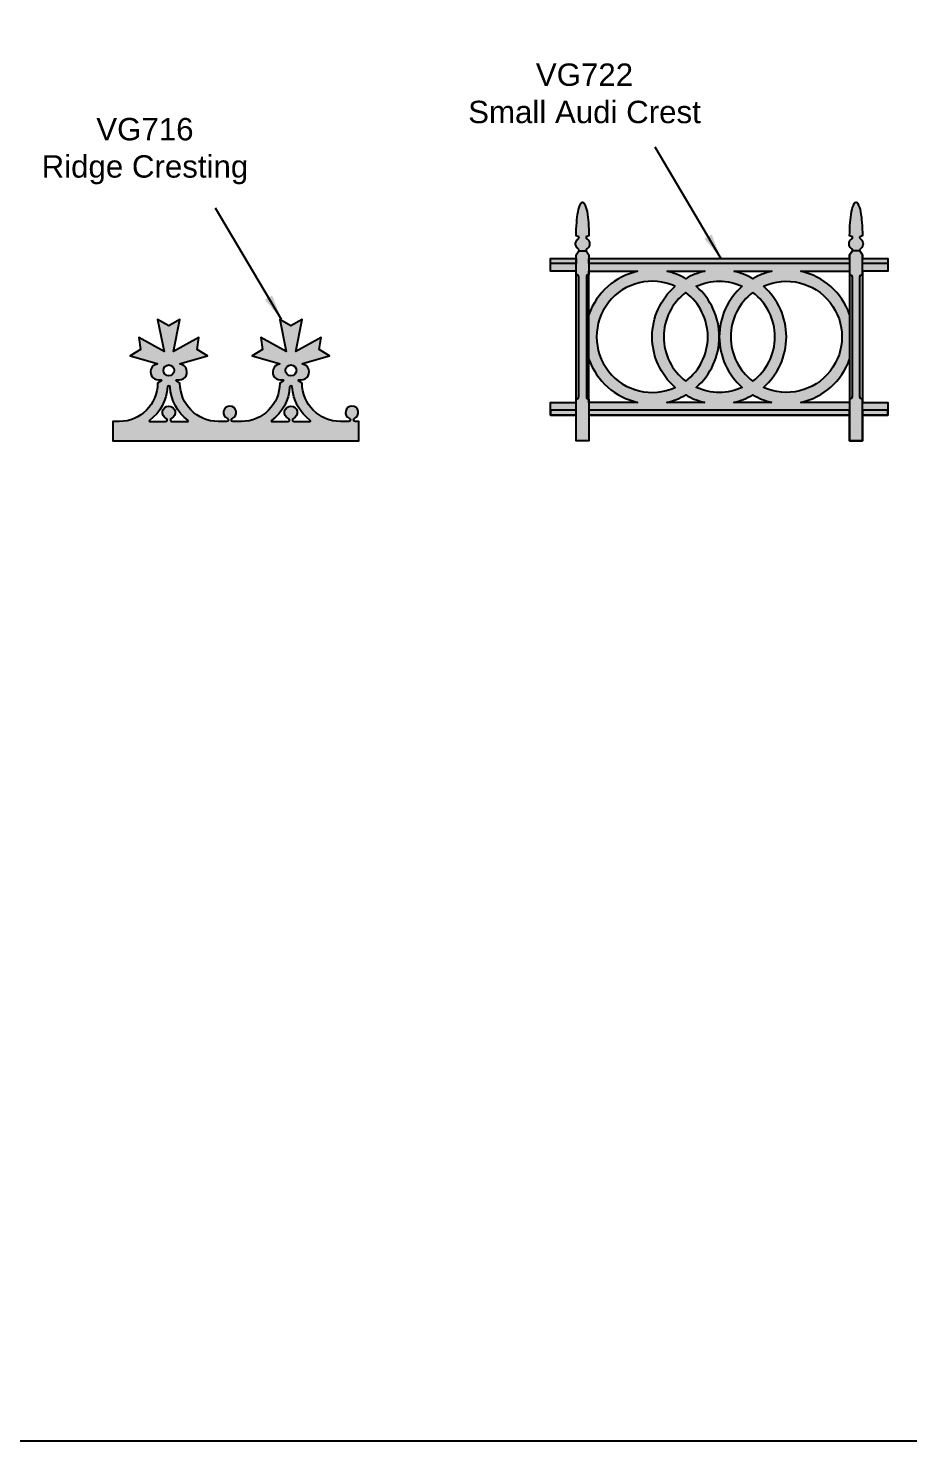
# Model space of a CAD drawing. Header units: millimetres. Extents: x -38686 to 870903, y -23218 to 232707.
# Drawn here: x 13491 to 14869, y 21910 to 24120 of the extents above; entities that cross this region are included whole.
import ezdxf

# ---------------------------------------------------------------- set-up
doc = ezdxf.new("R2010")
doc.units = ezdxf.units.MM
doc.header["$LTSCALE"] = 10
doc.layers.add('42 - Detail Hatch', color=7, linetype='Continuous')
doc.layers.add('44 - Detail Text', color=7, linetype='Continuous')
doc.styles.add('1-20', font='romans.shx', dxfattribs={"width": 0.8, "height": 35})
doc.dimstyles.new('1-20', dxfattribs={"dimtxt": 35, "dimasz": 40, "dimexe": 40, "dimexo": 40, "dimgap": 40, "dimtad": 1, "dimdec": 0, "dimzin": 0, "dimdsep": 46, "dimtxsty": '1-20', "dimblk": 'OBLIQUE', "dimcen": 40, "dimdle": 40, "dimclrd": 251, "dimclre": 251, "dimclrt": 251, "dimadec": 0, "dimazin": 0, "dimtfac": 1, "dimtdec": 0, "dimtix": 1, "dimtmove": 1, "dimatfit": 3, "dimfxl": 1, "dimtolj": 1, "dimtzin": 0, "dimlwd": 25, "dimarcsym": 0})

# ---------------------------------------------------------------- blocks, each defined once
blk = doc.blocks.new('_Oblique')
at = {"color": 0, "linetype": 'ByBlock', "lineweight": -2}
blk.add_line((-0.5, -0.5), (0.5, 0.5), dxfattribs=at)

msp = doc.modelspace()

# ---------------------------------------------------------------- hatches: boundary and pattern name
at = {"layer": '42 - Detail Hatch', "ltscale": 10}
h = msp.add_hatch(color=69, dxfattribs=at)
h.paths.add_polyline_path([(14352.49347112343, 23791.13353754059, 0.4294816135620743), (14353.04436288527, 23793.98153636351), (14348.7940714387, 23795.43194438874, -0.02062737703132431), (14349.64699531405, 23816.09770728752, -0.02455589767848716), (14351.7230036268, 23833.35451561856, -0.06309699362419577), (14356.06025105279, 23846.30979595771, -0.2880177622834415), (14358.79407143867, 23848.02702503609, -0.2880177622835542), (14361.52789182455, 23846.30979595771, -0.06309699362417989), (14365.86513925053, 23833.35451561856, -0.02455589767851809), (14367.94114756331, 23816.09770728752, -0.02062737703133156), (14368.79407143867, 23795.43194438874), (14364.54377999209, 23793.98153636351, 0.4294816135619764), (14365.09467175391, 23791.13353754059, -0.04237825301403256), (14366.57224983976, 23790.00300873876), (14366.57224603172, 23790.0030122006, -0.1017113886899115), (14368.97367286164, 23786.71116038736, -0.1072913810644066), (14369.79407143867, 23782.93194438874, -0.1072915366875957), (14368.97367053587, 23779.15272328566), (14368.97367286164, 23779.15272839009, -0.1017113886901109), (14366.57224603172, 23775.86087657686, -0.04237813578821921), (14365.09467175391, 23774.73035123688, 0.4294816135619979), (14364.54377999209, 23771.88235241394), (14368.79407143867, 23765.93194438874), (14368.79407143867, 23759.93194438874), (14776.79407143867, 23759.93194438874), (14776.79407143867, 23765.93194438874), (14781.04436288527, 23771.88235241394, 0.4294816135619801), (14780.49347112343, 23774.73035123688, -0.04237798833261108), (14779.01590163564, 23775.86087222231), (14779.01590066703, 23775.86087310287, 0.04237801815032606), (14780.49347112343, 23774.73035123688, -0.4294816135619583), (14781.04436288527, 23771.88235241394), (14792.54377999209, 23771.88235241394, -0.4294816135623907), (14793.09467175391, 23774.73035123688, 0.04237777866553293), (14794.57223443079, 23775.86086603058), (14794.57225917711, 23775.86088852723), (14794.57225442576, 23775.86088420781), (14794.57224603172, 23775.86087657686, -0.04237813578824842), (14793.09467175391, 23774.73035123687, 0.4294816135619107), (14792.54377999209, 23771.88235241394), (14796.79407143867, 23765.93194438874), (14796.79407143867, 23759.93194438874), (14836.79407143867, 23759.93194438874), (14836.79407143867, 23739.93194438874), (14796.79407143867, 23739.93194438874), (14796.79407143867, 23534.93194438874), (14836.79407143867, 23534.93194438874), (14836.79407143867, 23514.93194438874), (14796.79407143867, 23514.93194438874), (14796.79407143867, 23474.93194438872), (14776.79407143867, 23474.93194438872), (14776.79407143867, 23514.93194438874), (14368.79407143867, 23514.93194438874), (14368.79407143867, 23474.93194438872), (14348.79407143867, 23474.93194438872), (14348.79407143867, 23514.93194438874), (14308.79407143867, 23514.93194438874), (14308.79407143867, 23534.93194438874), (14348.79407143867, 23534.93194438874), (14348.79407143867, 23739.93194438874), (14308.79407143867, 23739.93194438874), (14308.79407143867, 23759.93194438874), (14348.79407143867, 23759.93194438874), (14348.79407143867, 23765.93194438874), (14353.04436288527, 23771.88235241394, 0.4294816135619028), (14352.49347112343, 23774.73035123688, -0.04237813578824842), (14351.01589684561, 23775.86087657686, -0.1017113886902267), (14348.61447001572, 23779.15272839009, -0.1072913810646895), (14347.79407143867, 23782.93194438874, -0.1072913810646895), (14348.61447001572, 23786.71116038736, -0.1017115979907299), (14351.01590304991, 23790.00301784086), (14351.01589684561, 23790.0030122006, -0.0423781357881982)])
h.paths.add_polyline_path([(14780.49347112343, 23791.13353754059, 0.4294816135619797), (14781.04436288527, 23793.98153636351), (14776.7940714387, 23795.43194438874, -0.02062737703133156), (14777.64699531405, 23816.09770728752, -0.02455589767851809), (14779.7230036268, 23833.35451561856, -0.06309699362417989), (14784.06025105279, 23846.30979595771, -0.2880177622835542), (14786.79407143867, 23848.02702503609, -0.2880177622834415), (14789.52789182455, 23846.30979595771, -0.06309699362419577), (14793.86513925053, 23833.35451561856, -0.02455589767848716), (14795.94114756331, 23816.09770728752, -0.02062737703132431), (14796.79407143867, 23795.43194438874), (14792.54377999209, 23793.98153636351, 0.4294816135619763), (14793.09467175391, 23791.13353754059, -0.04237785828228836), (14794.5722370171, 23790.0030203957, -0.101711692796475), (14796.97367286164, 23786.71116038736, -0.1072913810646895), (14797.79407143867, 23782.93194438874, -0.1072913810646895), (14796.97367286164, 23779.15272839009, -0.1017110373343011), (14794.57225644697, 23775.86088604528), (14794.57225708111, 23775.86088662177), (14794.57224603172, 23775.86087657686, -0.04237813578824842), (14793.09467175391, 23774.73035123687, 0.429481613561935), (14792.54377999209, 23771.88235241394), (14796.79407143867, 23765.93194438872), (14796.79407143867, 23759.93194438874), (14836.79407143867, 23759.93194438874), (14836.79407143867, 23739.93194438874), (14796.79407143867, 23739.93194438874), (14796.79407143867, 23534.93194438874), (14836.79407143867, 23534.93194438874), (14836.79407143867, 23514.93194438874), (14796.79407143867, 23514.93194438874), (14796.79407143867, 23474.93194438872), (14776.79407143867, 23474.93194438872), (14776.79407143867, 23514.93194438874), (14368.79407143867, 23514.93194438874), (14368.79407143867, 23474.93194438872), (14348.79407143867, 23474.93194438872), (14348.79407143867, 23514.93194438874), (14308.79407143867, 23514.93194438874), (14308.79407143867, 23534.93194438874), (14348.79407143867, 23534.93194438874), (14348.79407143867, 23739.93194438874), (14308.79407143867, 23739.93194438874), (14308.79407143867, 23759.93194438874), (14348.79407143867, 23759.93194438874), (14348.79407143867, 23765.93194438874), (14353.04436288527, 23771.88235241394, 0.4294816135621732), (14352.49347112343, 23774.73035123688, -0.04237804765663989), (14351.01589970853, 23775.86087397422), (14351.01589684561, 23775.86087657686, 0.04237813578821115), (14352.49347112343, 23774.73035123688, -0.4294816135620957), (14353.04436288527, 23771.88235241394), (14364.54377999209, 23771.88235241394, -0.4294816135620165), (14365.09467175391, 23774.73035123688, 0.04237813578821973), (14366.57224603172, 23775.86087657686, 0.1017113886895991), (14368.97367286164, 23779.15272839008, 0.1072913810650666), (14369.79407143867, 23782.93194438874, 0.1072913810644093), (14368.97367286164, 23786.71116038736, 0.1017111588765293), (14366.57225284409, 23790.00300600754), (14366.5722508324, 23790.00300783635, -0.1017112267405627), (14368.97367286164, 23786.71116038736, -0.1072913810644066), (14369.79407143867, 23782.93194438874, -0.1072915366876009), (14368.97367053587, 23779.15272328566), (14368.97367286164, 23779.15272839009, -0.1017113886901085), (14366.57224603172, 23775.86087657686, -0.04237813578821921), (14365.09467175391, 23774.73035123688, 0.4294816135620779), (14364.54377999209, 23771.88235241394), (14368.79407143867, 23765.93194438874), (14368.79407143867, 23759.93194438874), (14776.79407143867, 23759.93194438874), (14776.79407143867, 23765.93194438874), (14781.04436288527, 23771.88235241394, 0.4294816135620578), (14780.49347112343, 23774.73035123688, -0.04237789798679051), (14779.01590457047, 23775.86086955428, -0.1017116492859985), (14776.61447001572, 23779.15272839009, -0.1072913810644823), (14775.79407143867, 23782.93194438874, -0.107291689337172), (14776.6144746228, 23786.71117049872), (14776.61447001572, 23786.71116038736, -0.1017113886899115), (14779.01589684561, 23790.0030122006, -0.04237813578817853)])
h.paths.add_polyline_path([(14796.79407143867, 23765.93194438874), (14792.54377999209, 23771.88235241394), (14781.04436288527, 23771.88235241394), (14776.79407143867, 23765.93194438874), (14776.79407143867, 23759.93194438874), (14776.79407143867, 23751.93194438874), (14776.79407143867, 23734.93194438874, -0.4142135623730618), (14780.79407143867, 23730.93194438874), (14780.79407143867, 23543.93194438874, -0.4142135623731116), (14776.79407143867, 23539.93194438874), (14776.79407143867, 23474.93194438872), (14796.79407143867, 23474.93194438872), (14796.79407143867, 23514.93194438874), (14796.79407143867, 23522.93194438874), (14796.79407143867, 23539.93194438874, -0.4142135623731116), (14792.79407143867, 23543.93194438874), (14792.79407143867, 23730.93194438874, -0.4142135623730618), (14796.79407143867, 23734.93194438874), (14796.79407143867, 23739.93194438874)], flags=17)
h.paths.add_polyline_path([(14836.79407143867, 23751.93194438874), (14796.79407143867, 23751.93194438874), (14796.79407143867, 23739.93194438874), (14836.79407143867, 23739.93194438874)], flags=17)
h.paths.add_polyline_path([(14836.79407143867, 23759.93194438874), (14796.79407143867, 23759.93194438874), (14796.79407143867, 23751.93194438874), (14836.79407143867, 23751.93194438874)], flags=17)
h.paths.add_polyline_path([(14776.79407143867, 23751.93194438874), (14368.79407143867, 23751.93194438874), (14368.79407143867, 23739.93194438874), (14445.01798749081, 23739.93194438874, 0.2586601497394169), (14368.79407143867, 23672.4176557578), (14368.79407143867, 23602.44623301965, 0.2586601497394148), (14445.01798749081, 23534.93194438874), (14368.79407143867, 23534.93194438874), (14368.79407143867, 23522.93194438874), (14776.79407143867, 23522.93194438874), (14776.79407143867, 23534.93194438874), (14700.57015538653, 23534.93194438874, 0.2586601497394304), (14776.79407143867, 23602.44623301967), (14776.79407143867, 23672.4176557578, 0.2586601497394264), (14700.57015538653, 23739.93194438874), (14776.79407143867, 23739.93194438874)], flags=16)
h.paths.add_polyline_path([(14641.7512142958, 23558.24916564878, 0.4551855557030985), (14641.75121429583, 23716.61472312867, -1.553909310848431)], flags=0)
h.paths.add_polyline_path([(14655.01798749081, 23739.93194438874, 0.07638443349225793), (14625.29407143867, 23728.36461178609, 0.07638443349225797), (14595.57015538653, 23739.93194438874)], flags=16)
h.paths.add_polyline_path([(14625.29407143867, 23568.05795790965, -0.4973045625740526), (14625.29407143867, 23706.80593086781, -0.4973045625740527)], flags=0)
h.paths.add_polyline_path([(14572.79407143867, 23637.43196123398), (14572.79407143867, 23637.4319611799), (14572.79407143867, 23637.43196123398), (14572.79407143867, 23637.43196248343)], flags=0)
h.paths.add_polyline_path([(14550.01798749081, 23739.93194438874, 0.07638443349225793), (14520.29407143867, 23728.36461178609, 0.07638443349225797), (14490.57015538653, 23739.93194438874)], flags=16)
h.paths.add_polyline_path([(14520.29407143867, 23568.05795790965, -0.4973045625740568), (14520.29407143867, 23706.80593086781, -0.4973045625740568)], flags=0)
h.paths.add_polyline_path([(14655.01798749081, 23534.93194438874), (14595.57015538653, 23534.93194438874, 0.07638443349225785), (14625.29407143867, 23546.49927699137, 0.07638443349225767)], flags=16)
h.paths.add_polyline_path([(14503.83692858153, 23716.61472312867, 0.4551855557030978), (14503.83692858153, 23558.24916564878, -1.55390931084843)], flags=0)
h.paths.add_polyline_path([(14550.01798749081, 23534.93194438874), (14490.57015538653, 23534.93194438874, 0.07638443349225785), (14520.29407143867, 23546.49927699137, 0.07638443349225786)], flags=16)
h.paths.add_polyline_path([(14776.79407143867, 23759.93194438874), (14368.79407143867, 23759.93194438874), (14368.79407143867, 23751.93194438874), (14776.79407143867, 23751.93194438874)], flags=17)
h.paths.add_polyline_path([(14780.79407143867, 23730.93194438874, 0.4142135623729952), (14776.79407143867, 23734.93194438874), (14776.79407143867, 23539.93194438874, 0.4142135623730617), (14780.79407143867, 23543.93194438874)], flags=16)
h.paths.add_polyline_path([(14796.79407143867, 23734.93194438874, 0.4142135623730618), (14792.79407143867, 23730.93194438874), (14792.79407143867, 23543.93194438874, 0.4142135623731116), (14796.79407143867, 23539.93194438874)], flags=16)
h.paths.add_polyline_path([(14608.83692858153, 23716.61472312867, 0.2168868363866896), (14536.75121429583, 23716.61472312867, -0.2168867943923032), (14572.79407143867, 23637.43196123398, -0.2168867943923128)], flags=0)
h.paths.add_polyline_path([(14536.7512142958, 23558.24916564878, 0.2168868363866909), (14608.83692858153, 23558.24916564878, -0.216886794392303), (14572.79407143867, 23637.43192754348, -0.216886794392313)], flags=0)
h.paths.add_polyline_path([(14836.79407143867, 23522.93194438874), (14796.79407143867, 23522.93194438874), (14796.79407143867, 23514.93194438874), (14836.79407143867, 23514.93194438874)], flags=17)
h.paths.add_polyline_path([(14836.79407143867, 23534.93194438874), (14796.79407143867, 23534.93194438874), (14796.79407143867, 23522.93194438874), (14836.79407143867, 23522.93194438874)], flags=17)
h.paths.add_polyline_path([(14368.79407143867, 23514.93194438874), (14368.79407143867, 23539.93194438874, -0.4142135623731116), (14364.79407143867, 23543.93194438874), (14364.79407143867, 23730.93194438874, -0.4142135623730618), (14368.79407143867, 23734.93194438874), (14368.79407143867, 23765.93194438874), (14364.54377999209, 23771.88235241394), (14353.04436288527, 23771.88235241394), (14348.79407143867, 23765.93194438874), (14348.79407143867, 23759.93194438874), (14348.79407143867, 23734.93194438874, -0.4142135623730618), (14352.79407143867, 23730.93194438874), (14352.79407143867, 23543.93194438874, -0.4142135623731116), (14348.79407143867, 23539.93194438874), (14348.79407143867, 23534.93194438874), (14348.79407143867, 23474.93194438872), (14368.79407143867, 23474.93194438872)])
h.paths.add_polyline_path([(14348.79407143867, 23522.93194438874), (14308.79407143867, 23522.93194438874), (14308.79407143867, 23514.93194438874), (14348.79407143867, 23514.93194438874)], flags=16)
h.paths.add_polyline_path([(14348.79407143867, 23534.93194438874), (14308.79407143867, 23534.93194438874), (14308.79407143867, 23522.93194438874), (14348.79407143867, 23522.93194438874)], flags=17)
h.paths.add_polyline_path([(14776.79407143867, 23522.93194438874), (14368.79407143867, 23522.93194438874), (14368.79407143867, 23514.93194438874), (14776.79407143867, 23514.93194438874)], flags=16)
h.paths.add_polyline_path([(14368.79407143867, 23734.93194438874, 0.4142135623730618), (14364.79407143867, 23730.93194438874), (14364.79407143867, 23543.93194438874, 0.4142135623731116), (14368.79407143867, 23539.93194438874)], flags=16)
h.paths.add_polyline_path([(14352.79407143867, 23730.93194438874, 0.4142135623730285), (14348.79407143867, 23734.93194438874), (14348.79407143867, 23539.93194438874, 0.4142135623731282), (14352.79407143867, 23543.93194438874)], flags=16)
h.paths.add_polyline_path([(14348.79407143867, 23751.93194438874), (14308.79407143867, 23751.93194438874), (14308.79407143867, 23739.93194438874), (14348.79407143867, 23739.93194438874)], flags=16)
h.paths.add_polyline_path([(14348.79407143867, 23759.93194438874), (14308.79407143867, 23759.93194438874), (14308.79407143867, 23751.93194438874), (14348.79407143867, 23751.93194438874)], flags=17)
h = msp.add_hatch(color=69, dxfattribs=at)
h.paths.add_polyline_path([(14008.79407143867, 23474.93194438872), (14008.79407143867, 23504.93194438872), (14002.86615446667, 23504.93194438872, -0.8164965809276955), (14001.88635856955, 23509.73194438872, 4.898979485565482), (13994.04799139264, 23509.73194438872, -0.8164965809276964), (13993.06819549555, 23504.93194438872), (13979.90947380031, 23504.93194438872, -0.4142135623730951), (13919.90947380031, 23564.93194438874), (13914.41328617811, 23568.54372482617, -0.8501849303987579), (13915.21779811924, 23570.3462832009, 1.037301966450937), (13920.70835582598, 23594.71873165929, -0.8076984589971011), (13920.68196537299, 23595.69599558237), (13962.90947380031, 23607.93194438874), (13946.68719655593, 23617.82323960256), (13949.53750363572, 23636.60822694754), (13909.90947380031, 23614.61618793433), (13919.90947380031, 23664.61618793433), (13902.40947380031, 23654.61618793433), (13884.90947380031, 23664.61618793433), (13894.90947380031, 23614.61618793433), (13855.2814439649, 23636.60822694754), (13858.13175104466, 23617.82323960256), (13841.90947380031, 23607.93194438874), (13884.13698222759, 23595.69599558238, -0.8076984590019001), (13884.11059177464, 23594.71873165929, 1.03730196645093), (13889.60114948135, 23570.3462832009, -0.8501849303987604), (13890.4056614225, 23568.54372482617), (13884.90947380031, 23564.93194438874, -0.4142135623730951), (13824.90947380031, 23504.93194438872), (13811.75075210506, 23504.93194438872, -0.8164965809276956), (13810.77095620794, 23509.73194438872, 4.898979485565521), (13802.93258903103, 23509.73194438872, -0.8164965809276824), (13801.95279313391, 23504.93194438872), (13788.79407143867, 23504.93194438872, -0.4142135623730951), (13728.79407143867, 23564.93194438874), (13723.29788381647, 23568.54372482617, -0.8501849303988007), (13724.10239575763, 23570.3462832009, 1.037301966450937), (13729.59295346434, 23594.71873165929, -0.807698458997083), (13729.56656301135, 23595.69599558237), (13771.79407143867, 23607.93194438874), (13755.57179419432, 23617.82323960256), (13758.42210127408, 23636.60822694754), (13718.79407143867, 23614.61618793433), (13728.79407143867, 23664.61618793433), (13711.29407143867, 23654.61618793433), (13693.79407143867, 23664.61618793433), (13703.79407143867, 23614.61618793433), (13664.16604160326, 23636.60822694754), (13667.01634868305, 23617.82323960256), (13650.79407143867, 23607.93194438874), (13693.02157986598, 23595.69599558238, -0.8076984590018775), (13692.995189413, 23594.71873165929, 1.037301966450925), (13698.48574711974, 23570.3462832009, -0.8501849303987834), (13699.29025906086, 23568.54372482617), (13693.79407143867, 23564.93194438874, -0.4142135623730951), (13633.79407143867, 23504.93194438872), (13623.79407143867, 23504.93194438872), (13623.79407143867, 23474.93194438872)])
h.paths.add_polyline_path([(13872.25715124081, 23506.76146181791, 0.2225913675808658), (13900.40947380031, 23558.93194438874, -1), (13904.40947380031, 23558.93194438874, 0.2225913675808539), (13932.56179635978, 23506.76146181792, -0.7402933349704536), (13932.00331553229, 23504.93194438872), (13907.30845328587, 23504.93194438872, -0.8164965809277058), (13906.32865738875, 23509.73194438872, 4.898979485565518), (13898.49029021184, 23509.73194438872, -0.8164965809276774), (13897.51049431475, 23504.93194438872), (13872.81563206832, 23504.93194438872, -0.7402933349690932)], flags=16)
h.paths.add_polyline_path([(13893.90947380031, 23584.93194438874, -1), (13910.90947380031, 23584.93194438874, -1)], flags=16)
h.paths.add_polyline_path([(13740.88791317065, 23504.93194438872, 0.7062361360573863), (13741.51825735841, 23506.7082601782, -0.2237563176647548), (13713.2818871401, 23559.1523729194, 0.8952396683676819), (13709.30625573724, 23559.1523729194, -0.2237563176647505), (13681.06988551896, 23506.7082601782, 0.7062361360573863), (13681.70022970668, 23504.93194438872), (13706.39509195311, 23504.93194438872, 0.8164965809276783), (13707.37488785023, 23509.73194438872, -4.898979485565482), (13715.21325502714, 23509.73194438872, 0.8164965809276964), (13716.19305092426, 23504.93194438872)], flags=17)
h.paths.add_polyline_path([(13702.79407143867, 23584.93194438874, -1), (13719.79407143867, 23584.93194438874, -1)], flags=16)

# ---------------------------------------------------------------- linework, layer by layer
at = {"color": 3, "ltscale": 10}
msp.add_lwpolyline([(3559.383114424043, 21910.08871519254), (20050.43080418694, 21910.08870970574), (20050.43080418694, 25573.67588523629), (3559.383114424043, 25573.67589072309)], close=True, dxfattribs=at)
at = {"color": 252, "ltscale": 10}
for points in [[(14368.79407143867, 23765.93194438874), (14368.79407143867, 23759.93194438874), (14776.79407143867, 23759.93194438874), (14776.79407143867, 23765.93194438874), (14781.04436288527, 23771.88235241394, 0.4294816135619801), (14780.49347112343, 23774.73035123688, -0.0423781357882192), (14779.01589684561, 23775.86087657686, -0.1017113886901109), (14776.61447001572, 23779.15272839009, -0.1072913810644823), (14775.79407143867, 23782.93194438874, -0.1072913810644066), (14776.61447001572, 23786.71116038736, -0.1017113886899115), (14779.01589684561, 23790.0030122006, -0.04237813578817853), (14780.49347112343, 23791.13353754059, 0.4294816135619796), (14781.04436288527, 23793.98153636351), (14776.7940714387, 23795.43194438874, -0.02062737703133156), (14777.64699531405, 23816.09770728752, -0.02455589767851808), (14779.7230036268, 23833.35451561856, -0.06309699362417989), (14784.06025105279, 23846.30979595771, -0.2880177622835542), (14786.79407143867, 23848.02702503609, -0.2880177622834416), (14789.52789182455, 23846.30979595771, -0.06309699362419575), (14793.86513925053, 23833.35451561856, -0.02455589767848716), (14795.94114756331, 23816.09770728752, -0.02062737703132431), (14796.79407143867, 23795.43194438874), (14792.54377999209, 23793.98153636351, 0.4294816135619764), (14793.09467175391, 23791.13353754059, -0.0423781357881982), (14794.57224603172, 23790.0030122006, -0.1017113886902267), (14796.97367286164, 23786.71116038736, -0.1072913810646895), (14797.79407143867, 23782.93194438874, -0.1072913810646895), (14796.97367286164, 23779.15272839009, -0.1017113886902267), (14794.57224603172, 23775.86087657686, -0.04237813578824842), (14793.09467175391, 23774.73035123687, 0.4294816135619107), (14792.54377999209, 23771.88235241394), (14796.79407143867, 23765.93194438874), (14796.79407143867, 23759.93194438874), (14836.79407143867, 23759.93194438874), (14836.79407143867, 23739.93194438874), (14796.79407143867, 23739.93194438874), (14796.79407143867, 23534.93194438874), (14836.79407143867, 23534.93194438874), (14836.79407143867, 23514.93194438874), (14796.79407143867, 23514.93194438874), (14796.79407143867, 23474.93194438872), (14776.79407143867, 23474.93194438872), (14776.79407143867, 23514.93194438874), (14368.79407143867, 23514.93194438874), (14368.79407143867, 23474.93194438872), (14348.79407143867, 23474.93194438872), (14348.79407143867, 23514.93194438874), (14308.79407143867, 23514.93194438874), (14308.79407143867, 23534.93194438874), (14348.79407143867, 23534.93194438874), (14348.79407143867, 23739.93194438874), (14308.79407143867, 23739.93194438874), (14308.79407143867, 23759.93194438874), (14348.79407143867, 23759.93194438874), (14348.79407143867, 23765.93194438874), (14353.04436288527, 23771.88235241394, 0.4294816135619028), (14352.49347112343, 23774.73035123688, -0.04237813578824842), (14351.01589684561, 23775.86087657686, -0.1017113886902267), (14348.61447001572, 23779.15272839009, -0.1072913810646895), (14347.79407143867, 23782.93194438874, -0.1072913810646895), (14348.61447001572, 23786.71116038736, -0.1017113886902267), (14351.01589684561, 23790.0030122006, -0.0423781357881982), (14352.49347112343, 23791.13353754059, 0.4294816135620743), (14353.04436288527, 23793.98153636351), (14348.7940714387, 23795.43194438874, -0.02062737703132431), (14349.64699531405, 23816.09770728752, -0.02455589767848716), (14351.7230036268, 23833.35451561856, -0.06309699362419575), (14356.06025105279, 23846.30979595771, -0.2880177622834416), (14358.79407143867, 23848.02702503609, -0.2880177622835542), (14361.52789182455, 23846.30979595771, -0.06309699362417989), (14365.86513925053, 23833.35451561856, -0.02455589767851808), (14367.94114756331, 23816.09770728752, -0.02062737703133156), (14368.79407143867, 23795.43194438874), (14364.54377999209, 23793.98153636351, 0.4294816135619764), (14365.09467175391, 23791.13353754059, -0.04237813578817853), (14366.57224603172, 23790.0030122006, -0.1017113886899115), (14368.97367286164, 23786.71116038736, -0.1072913810644066), (14369.79407143867, 23782.93194438874, -0.1072913810644823), (14368.97367286164, 23779.15272839009, -0.1017113886901109), (14366.57224603172, 23775.86087657686, -0.0423781357882192), (14365.09467175391, 23774.73035123688, 0.4294816135619979), (14364.54377999209, 23771.88235241394), (14368.79407143867, 23765.93194438874)], [(14368.79407143867, 23602.44623301965, 0.2586601497394198), (14445.01798749081, 23534.93194438874), (14368.79407143867, 23534.93194438874), (14368.79407143867, 23739.93194438874), (14445.01798749081, 23739.93194438874, 0.2586601497394197), (14368.79407143867, 23672.4176557578)], [(14776.79407143867, 23672.4176557578, 0.2586601497394263), (14700.57015538653, 23739.93194438874), (14776.79407143867, 23739.93194438874), (14776.79407143867, 23534.93194438874), (14700.57015538653, 23534.93194438874, 0.2586601497394263), (14776.79407143867, 23602.44623301967)]]:
    msp.add_lwpolyline(points, format="xyb", dxfattribs=at)
at = {"ltscale": 10}
for points in [[(14308.79407143867, 23759.93194438874), (14348.79407143867, 23759.93194438874), (14348.79407143867, 23751.93194438874), (14308.79407143867, 23751.93194438874)], [(14368.79407143867, 23759.93194438874), (14776.79407143867, 23759.93194438874), (14776.79407143867, 23751.93194438874), (14368.79407143867, 23751.93194438874)], [(14796.79407143867, 23759.93194438874), (14836.79407143867, 23759.93194438874), (14836.79407143867, 23751.93194438874), (14796.79407143867, 23751.93194438874)], [(14308.79407143867, 23514.93194438874), (14348.79407143867, 23514.93194438874), (14348.79407143867, 23522.93194438874), (14308.79407143867, 23522.93194438874)], [(14368.79407143867, 23514.93194438874), (14776.79407143867, 23514.93194438874), (14776.79407143867, 23522.93194438874), (14368.79407143867, 23522.93194438874)], [(14796.79407143867, 23514.93194438874), (14836.79407143867, 23514.93194438874), (14836.79407143867, 23522.93194438874), (14796.79407143867, 23522.93194438874)]]:
    msp.add_lwpolyline(points, close=True, dxfattribs=at)
for points in [[(14368.79407143867, 23765.93194438874), (14368.79407143867, 23734.93194438874), (14368.79407143867, 23734.93194438874, 0.4142135623730618), (14364.79407143867, 23730.93194438874), (14364.79407143867, 23543.93194438874, 0.4142135623731117), (14368.79407143867, 23539.93194438874), (14368.79407143867, 23539.93194438874), (14368.79407143867, 23474.93194438872), (14348.79407143867, 23474.93194438872), (14348.79407143867, 23539.93194438874), (14348.79407143867, 23539.93194438874, 0.4142135623731117), (14352.79407143867, 23543.93194438874), (14352.79407143867, 23730.93194438874, 0.4142135623730618), (14348.79407143867, 23734.93194438874), (14348.79407143867, 23734.93194438874), (14348.79407143867, 23765.93194438874), (14353.04436288527, 23771.88235241394), (14364.54377999209, 23771.88235241394), (14368.79407143867, 23765.93194438874)], [(14776.79407143867, 23765.93194438874), (14776.79407143867, 23734.93194438874), (14776.79407143867, 23734.93194438874, -0.4142135623730618), (14780.79407143867, 23730.93194438874), (14780.79407143867, 23543.93194438874, -0.4142135623731117), (14776.79407143867, 23539.93194438874), (14776.79407143867, 23539.93194438874), (14776.79407143867, 23474.93194438872), (14796.79407143867, 23474.93194438872), (14796.79407143867, 23539.93194438874), (14796.79407143867, 23539.93194438874, -0.4142135623731117), (14792.79407143867, 23543.93194438874), (14792.79407143867, 23730.93194438874, -0.4142135623730618), (14796.79407143867, 23734.93194438874), (14796.79407143867, 23734.93194438874), (14796.79407143867, 23765.93194438874), (14792.54377999209, 23771.88235241394), (14781.04436288527, 23771.88235241394), (14776.79407143867, 23765.93194438874)]]:
    msp.add_lwpolyline(points, format="xyb", dxfattribs=at)
at = {"color": 252, "ltscale": 10}
for points in [[(14490.57015538653, 23739.93194438874), (14550.01798749081, 23739.93194438874, 0.07638443349225792), (14520.29407143867, 23728.36461178609, 0.07638443349225797)], [(14595.57015538653, 23739.93194438874), (14655.01798749081, 23739.93194438874, 0.07638443349225792), (14625.29407143867, 23728.36461178609, 0.07638443349225797)], [(14503.83692858153, 23716.61472312867, 1.55390931084843), (14503.83692858153, 23558.24916564878, -0.4551855557030978)], [(14608.83692858153, 23716.61472312867, 0.4551855557030982), (14608.83692858153, 23558.24916564878, -0.216886836386691), (14536.7512142958, 23558.24916564878, 0.4551855557030986), (14536.75121429583, 23716.61472312867, -0.2168868363866912)], [(14641.75121429583, 23716.61472312867, -1.553909310848431), (14641.7512142958, 23558.24916564878, 0.4551855557030986)], [(14520.29407143867, 23568.05795790965, 0.4973045625740541), (14520.29407143867, 23706.80593086781, 0.4973045625740541)], [(14625.29407143867, 23706.80593086781, 0.4973045625740541), (14625.29407143867, 23568.05795790965, 0.4973045625740541)], [(14550.01798749081, 23534.93194438874), (14490.57015538653, 23534.93194438874, 0.07638443349225786), (14520.29407143867, 23546.49927699137, 0.07638443349225786)], [(14655.01798749081, 23534.93194438874), (14595.57015538653, 23534.93194438874, 0.07638443349225786), (14625.29407143867, 23546.49927699137, 0.07638443349225786)]]:
    msp.add_lwpolyline(points, format="xyb", close=True, dxfattribs=at)
at = {"ltscale": 10}
for points in [[(13729.59295346434, 23594.71873165929, -0.7727102172114801), (13729.52519865774, 23595.68400974346), (13771.79407143867, 23607.93194438874), (13755.57179419432, 23617.82323960256), (13758.42210127408, 23636.60822694754), (13718.79407143867, 23614.61618793433), (13728.79407143867, 23664.61618793433), (13711.29407143867, 23654.61618793433), (13693.79407143867, 23664.61618793433), (13703.79407143867, 23614.61618793433), (13664.16604160326, 23636.60822694754), (13667.01634868305, 23617.82323960256), (13650.79407143867, 23607.93194438874), (13693.06294421963, 23595.68400974346, -0.7727102172114692), (13692.995189413, 23594.71873165929, 1.037301966450916), (13698.48574711974, 23570.3462832009, -0.8501849303987831), (13699.29025906086, 23568.54372482617), (13693.79407143867, 23564.93194438874, -0.414213562373095), (13633.79407143867, 23504.93194438872), (13623.79407143867, 23504.93194438872), (13623.79407143867, 23474.93194438872), (14008.79407143867, 23474.93194438872), (14008.79407143867, 23504.93194438872), (14002.86615446667, 23504.93194438872, -0.816496580927696), (14001.88635856955, 23509.73194438872, 4.898979485565481), (13994.04799139264, 23509.73194438872, -0.8164965809276965), (13993.06819549555, 23504.93194438872), (13979.90947380031, 23504.93194438872, -0.414213562373095), (13919.90947380031, 23564.93194438874), (13914.41328617811, 23568.54372482617, -0.8501849303987575), (13915.21779811924, 23570.3462832009, 1.037301966450933), (13920.70835582598, 23594.71873165929, -0.7727102172114801), (13920.64060101935, 23595.68400974346), (13962.90947380031, 23607.93194438874), (13946.68719655593, 23617.82323960256), (13949.53750363572, 23636.60822694754), (13909.90947380031, 23614.61618793433), (13919.90947380031, 23664.61618793433), (13902.40947380031, 23654.61618793433), (13884.90947380031, 23664.61618793433), (13894.90947380031, 23614.61618793433), (13855.2814439649, 23636.60822694754), (13858.13175104466, 23617.82323960256), (13841.90947380031, 23607.93194438874), (13884.17834658124, 23595.68400974346, -0.772710217211481), (13884.11059177464, 23594.71873165929, 1.037301966450934), (13889.60114948135, 23570.3462832009, -0.8501849303987601), (13890.4056614225, 23568.54372482617), (13884.90947380031, 23564.93194438874, -0.414213562373095), (13824.90947380031, 23504.93194438872), (13811.75075210506, 23504.93194438872, -0.816496580927696), (13810.77095620794, 23509.73194438872, 4.89897948556552), (13802.93258903103, 23509.73194438872, -0.8164965809276824), (13801.95279313391, 23504.93194438872), (13788.79407143867, 23504.93194438872, -0.414213562373095), (13728.79407143867, 23564.93194438874), (13723.29788381647, 23568.54372482617, -0.8501849303988014), (13724.10239575763, 23570.3462832009, 1.037301966450933)], [(13741.51825735841, 23506.7082601782, -0.2229271219949224), (13713.29407143867, 23558.93194438874, 0.9999999999999999), (13709.29407143867, 23558.93194438874, -0.2229271219949198), (13681.06988551896, 23506.7082601782, 0.7062361360573864), (13681.70022970668, 23504.93194438872), (13706.39509195311, 23504.93194438872, 0.8164965809276785), (13707.37488785023, 23509.73194438872, -4.898979485565481), (13715.21325502714, 23509.73194438872, 0.8164965809276965), (13716.19305092426, 23504.93194438872), (13740.88791317065, 23504.93194438872, 0.7062361360573864)], [(13932.63365972002, 23506.7082601782, -0.2229271219949224), (13904.40947380031, 23558.93194438874, 0.9999999999999999), (13900.40947380031, 23558.93194438874, -0.2229271219949198), (13872.18528788057, 23506.7082601782, 0.7062361360573864), (13872.81563206832, 23504.93194438872), (13897.51049431475, 23504.93194438872, 0.8164965809276785), (13898.49029021184, 23509.73194438872, -4.898979485565481), (13906.32865738875, 23509.73194438872, 0.8164965809276965), (13907.30845328587, 23504.93194438872), (13932.00331553229, 23504.93194438872, 0.7062361360573864)]]:
    msp.add_lwpolyline(points, format="xyb", close=True, dxfattribs=at)
msp.add_lwpolyline([(13623.79407143867, 23474.93194438872), (13713.79407143867, 23474.93194438872)], dxfattribs=at)
for centre in [(13711.29407143867, 23584.93194438874), (13902.40947380031, 23584.93194438874)]:
    msp.add_circle(centre, 8.5, dxfattribs=at)

# ---------------------------------------------------------------- texts
at = {"layer": '44 - Detail Text', "color": 251, "ltscale": 10, "char_height": 35, "width": 401.0176436222973, "attachment_point": 9, "style": '1-20'}
for s, insert in [('\\pxqc;{\\fArial|b0|i0|c0|p34;\\W1;\\C3;VG722 \\PSmall Audi Crest}', (14562.33234650622, 23971.29479599257)), ('\\pxqc;{\\fArial|b0|i0|c0|p34;\\W1;\\C3;VG716\\PRidge Cresting}', (13874.44774886786, 23875.97903953817))]:
    msp.add_mtext(s, dxfattribs=dict(at, insert=insert))

# ---------------------------------------------------------------- leaders
at = {"layer": '44 - Detail Text', "ltscale": 10}
for points in [[(14575.68494995093, 23759.6962725315), (14472.22364595646, 23934.26108040659)], [(13887.80035231257, 23664.3805160771), (13784.33904831807, 23838.9453239522)]]:
    msp.add_leader(points, dimstyle='1-20', override={"dimgap": 40, "dimtad": 0}, dxfattribs=at)

doc.saveas('drawing.dxf')
